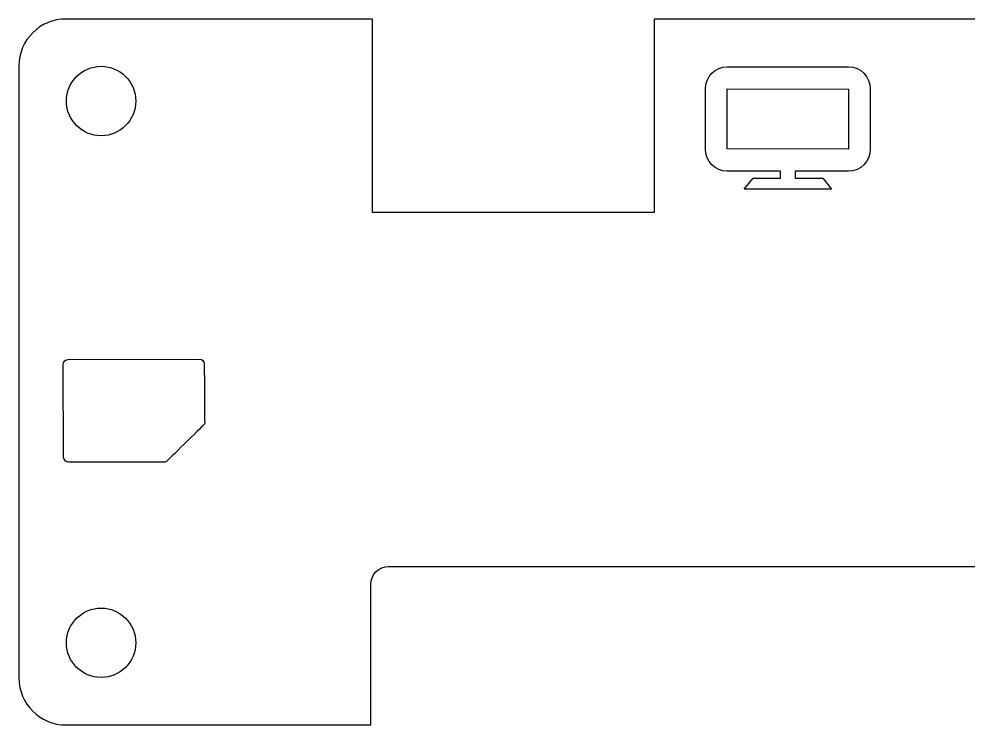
# Model space of a CAD drawing. Extents: x 10 to 159, y 11 to 264.
# Drawn here: x 63.96 to 104.28, y 110 to 139.96 of the extents above; entities that cross this region are included whole.
import ezdxf

# ---------------------------------------------------------------- set-up
doc = ezdxf.new("R2010")
doc.units = 0
doc.layers.add('Layer_1', color=7, linetype='CONTINUOUS')

msp = doc.modelspace()

# ---------------------------------------------------------------- linework, layer by layer
at = {"layer": 'Layer_1', "color": 6}
for points in [[(143.924514, 139.960972), (90.919653, 139.960972), (90.919653, 131.750069), (78.969306, 131.750069), (78.969306, 139.960972), (65.951806, 139.960972), (65.951806, 139.960972)], [(63.958611, 137.967778), (63.958611, 112.003333)], [(79.648403, 116.730556), (130.227917, 116.730556)], [(65.951806, 110.001319), (78.89875, 110.001319), (78.89875, 115.980903)]]:
    msp.add_lwpolyline(points, dxfattribs=at)
at = {"layer": 'Layer_1', "color": 1}
for points in [[(94.015983, 137.934619), (99.1743, 137.934619)], [(93.098902, 134.44265), (93.098902, 136.991326)], [(94.024947, 134.450939), (94.024947, 136.991326), (99.1743, 136.982407), (99.165354, 134.44265), (94.024947, 134.450947)], [(100.091381, 136.991326), (100.091381, 134.44265)], [(99.1743, 133.498721), (96.908482, 133.498721), (96.908482, 133.19967), (98.08083, 133.19967), (98.451532, 132.740777), (94.738754, 132.740777), (95.118061, 133.19967), (96.282157, 133.19967), (96.282157, 133.498721), (94.015983, 133.498721)], [(66.045977, 125.508426), (71.619866, 125.526065)], [(65.851964, 121.35482), (65.834325, 125.305579), (65.834311, 125.305579)], [(70.153383, 121.16044), (66.06363, 121.16044)]]:
    msp.add_lwpolyline(points, dxfattribs=at)
at = {"layer": 'Layer_1', "color": 4}
for points in [[(67.444453, 135.006111), (67.444453, 135.006111)], [(67.444453, 112.016334), (67.444453, 112.016334)]]:
    msp.add_lwpolyline(points, dxfattribs=at)
at = {"layer": 'Layer_1', "color": 6}
for points in [[(65.951806, 139.960972), (64.843807, 139.960972), (63.958611, 139.075777), (63.958611, 137.967778)], [(78.89875, 115.980903), (78.89875, 116.396402), (79.232904, 116.730556), (79.648403, 116.730556)], [(63.958611, 112.003333), (63.958611, 110.895335), (64.843807, 110.001319), (65.951806, 110.001319)]]:
    msp.add_open_spline(points, degree=3, dxfattribs=at)
at = {"layer": 'Layer_1', "color": 4}
for points in [[(65.971214, 136.479351), (65.971214, 137.292999), (66.630806, 137.952591), (67.444453, 137.952591)], [(67.444453, 137.952591), (68.2581, 137.952591), (68.917692, 137.292999), (68.917692, 136.479351)], [(67.444453, 135.006111), (66.630806, 135.006111), (65.971214, 135.665703), (65.971214, 136.479351)], [(68.917692, 136.479351), (68.917692, 135.665703), (68.2581, 135.006111), (67.444453, 135.006111)], [(65.971214, 113.489574), (65.971214, 114.303222), (66.630806, 114.962814), (67.444453, 114.962814)], [(67.444453, 114.962814), (68.2581, 114.962814), (68.917692, 114.303222), (68.917692, 113.489574)], [(67.444453, 112.016334), (66.630806, 112.016334), (65.971214, 112.675926), (65.971214, 113.489574)], [(68.917692, 113.489574), (68.917692, 112.675926), (68.2581, 112.016334), (67.444453, 112.016334)]]:
    msp.add_open_spline(points, degree=3, dxfattribs=at)
at = {"layer": 'Layer_1', "color": 1}
for points in [[(93.098902, 136.991326), (93.098902, 137.510863), (93.511266, 137.934619), (94.015983, 137.934619)], [(99.1743, 137.934619), (99.679373, 137.934619), (100.091381, 137.510863), (100.091381, 136.991326)], [(94.015983, 133.498721), (93.511266, 133.498721), (93.098902, 133.923147), (93.098902, 134.44265)], [(100.091381, 134.44265), (100.091381, 133.923147), (99.679373, 133.498721), (99.1743, 133.498721)], [(65.834311, 125.305579), (65.834311, 125.416704), (65.931325, 125.508073), (66.045977, 125.508426)], [(71.619866, 125.526065), (71.734519, 125.526065), (71.821655, 125.434695), (71.822714, 125.323218)], [(71.822714, 125.323218), (71.822714, 125.323218), (71.840352, 122.844248), (71.840352, 122.793801)], [(71.813908, 122.750409), (71.684439, 122.62482), (70.230642, 121.195012), (70.223939, 121.187251)], [(71.840352, 122.793801), (71.840352, 122.782173), (71.830136, 122.765579), (71.813908, 122.750409)], [(66.06363, 121.16044), (65.94933, 121.16044), (65.852669, 121.242637), (65.851964, 121.35482)], [(70.223939, 121.187251), (70.205933, 121.168201), (70.153383, 121.16044), (70.153383, 121.16044)]]:
    msp.add_open_spline(points, degree=3, dxfattribs=at)

doc.saveas('drawing.dxf')
